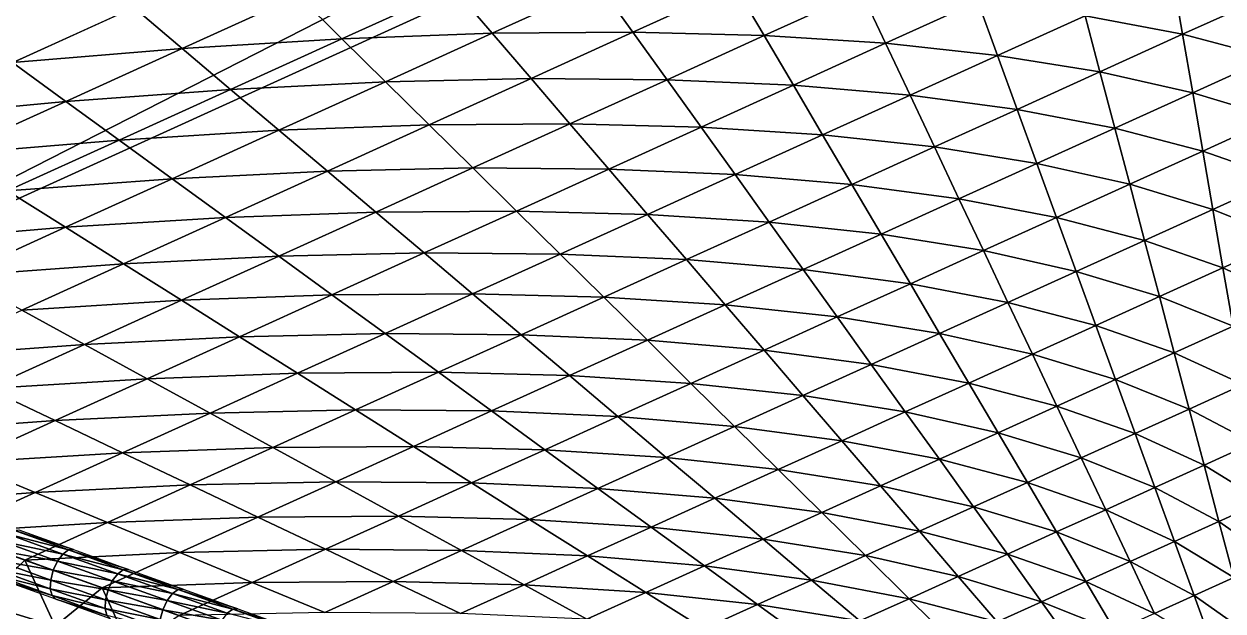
# Model space of a CAD drawing. Header units: metres. Extents: x -32.6 to 43.8, y -33.1 to 27.7.
# Drawn here: x -6.47 to -0.99, y 2.98 to 5.66 of the extents above; entities that cross this region are included whole.
import ezdxf

# ---------------------------------------------------------------- set-up
doc = ezdxf.new("R2010")
doc.units = ezdxf.units.M
for name, color, linetype in [('HREBENACE', 1, 'CONTINUOUS'), ('MANSARDA', 4, 'CONTINUOUS'), ('STRECHA_SEVER', 7, 'CONTINUOUS'), ('STRECHA_ZAPAD', 2, 'CONTINUOUS'), ('ZDIVO', 6, 'CONTINUOUS')]:
    doc.layers.add(name, color=color, linetype=linetype)

msp = doc.modelspace()

# ---------------------------------------------------------------- linework, layer by layer
at = {"layer": 'HREBENACE'}
for points in [[(-6.5409, 3.3288, 8.9316), (-6.5153, 3.3472, 8.8971), (-6.2652, 3.2572, 9.0349)], [(-6.5153, 3.3472, 8.8971), (-6.4923, 3.3486, 8.8563), (-6.2422, 3.2586, 8.9941)], [(-6.5153, 3.3472, 8.8971), (-6.2422, 3.2586, 8.9941), (-6.2652, 3.2572, 9.0349)], [(-6.5849, 3.2544, 8.9628), (-6.5654, 3.2962, 8.9547), (-6.3153, 3.2062, 9.0926)], [(-6.5654, 3.2962, 8.9547), (-6.5409, 3.3288, 8.9316), (-6.2908, 3.2387, 9.0695)], [(-6.5654, 3.2962, 8.9547), (-6.2908, 3.2387, 9.0695), (-6.3153, 3.2062, 9.0926)], [(-6.5409, 3.3288, 8.9316), (-6.2652, 3.2572, 9.0349), (-6.2908, 3.2387, 9.0695)], [(-6.5965, 3.2098, 8.9547), (-6.5849, 3.2544, 8.9628), (-6.3348, 3.1644, 9.1007)], [(-6.5849, 3.2544, 8.9628), (-6.3153, 3.2062, 9.0926), (-6.3348, 3.1644, 9.1007)], [(-6.3153, 3.2062, 9.0926), (-6.2908, 3.2387, 9.0695), (-6.0407, 3.1487, 9.2073)], [(-6.2908, 3.2387, 9.0695), (-6.2652, 3.2572, 9.0349), (-6.015, 3.1671, 9.1728)], [(-6.2908, 3.2387, 9.0695), (-6.015, 3.1671, 9.1728), (-6.0407, 3.1487, 9.2073)], [(-6.2652, 3.2572, 9.0349), (-6.2422, 3.2586, 8.9941), (-5.992, 3.1685, 9.132)], [(-6.2652, 3.2572, 9.0349), (-5.992, 3.1685, 9.132), (-6.015, 3.1671, 9.1728)], [(-6.5984, 3.1691, 8.9316), (-6.5965, 3.2098, 8.9547), (-6.3464, 3.1198, 9.0926)], [(-6.5965, 3.2098, 8.9547), (-6.3348, 3.1644, 9.1007), (-6.3464, 3.1198, 9.0926)], [(-6.3348, 3.1644, 9.1007), (-6.3153, 3.2062, 9.0926), (-6.0652, 3.1161, 9.2304)], [(-6.3153, 3.2062, 9.0926), (-6.0407, 3.1487, 9.2073), (-6.0652, 3.1161, 9.2304)], [(-6.5904, 3.1386, 8.8971), (-6.5984, 3.1691, 8.9316), (-6.3483, 3.0791, 9.0695)], [(-6.5984, 3.1691, 8.9316), (-6.3464, 3.1198, 9.0926), (-6.3483, 3.0791, 9.0695)], [(-6.5736, 3.1228, 8.8563), (-6.5904, 3.1386, 8.8971), (-6.3403, 3.0485, 9.0349)], [(-6.5904, 3.1386, 8.8971), (-6.3483, 3.0791, 9.0695), (-6.3403, 3.0485, 9.0349)], [(-6.5736, 3.1228, 8.8563), (-6.3403, 3.0485, 9.0349), (-6.3235, 3.0328, 8.9941)], [(-6.3464, 3.1198, 9.0926), (-6.3348, 3.1644, 9.1007), (-6.0847, 3.0743, 9.2385)], [(-6.3348, 3.1644, 9.1007), (-6.0652, 3.1161, 9.2304), (-6.0847, 3.0743, 9.2385)], [(-6.0652, 3.1161, 9.2304), (-6.0407, 3.1487, 9.2073), (-5.7906, 3.0587, 9.3452)], [(-6.0407, 3.1487, 9.2073), (-6.015, 3.1671, 9.1728), (-5.7649, 3.0771, 9.3106)], [(-6.0407, 3.1487, 9.2073), (-5.7649, 3.0771, 9.3106), (-5.7906, 3.0587, 9.3452)], [(-6.015, 3.1671, 9.1728), (-5.992, 3.1685, 9.132), (-5.7419, 3.0785, 9.2698)], [(-6.015, 3.1671, 9.1728), (-5.7419, 3.0785, 9.2698), (-5.7649, 3.0771, 9.3106)], [(-6.3483, 3.0791, 9.0695), (-6.3464, 3.1198, 9.0926), (-6.0963, 3.0297, 9.2304)], [(-6.3403, 3.0485, 9.0349), (-6.3483, 3.0791, 9.0695), (-6.0982, 2.989, 9.2073)], [(-6.3483, 3.0791, 9.0695), (-6.0963, 3.0297, 9.2304), (-6.0982, 2.989, 9.2073)], [(-6.3464, 3.1198, 9.0926), (-6.0847, 3.0743, 9.2385), (-6.0963, 3.0297, 9.2304)], [(-6.0963, 3.0297, 9.2304), (-6.0847, 3.0743, 9.2385), (-5.8345, 2.9843, 9.3764)], [(-6.0847, 3.0743, 9.2385), (-6.0652, 3.1161, 9.2304), (-5.815, 3.0261, 9.3683)], [(-6.0847, 3.0743, 9.2385), (-5.815, 3.0261, 9.3683), (-5.8345, 2.9843, 9.3764)], [(-6.0652, 3.1161, 9.2304), (-5.7906, 3.0587, 9.3452), (-5.815, 3.0261, 9.3683)], [(-5.7906, 3.0587, 9.3452), (-5.7649, 3.0771, 9.3106), (-5.5148, 2.987, 9.4484)], [(-5.7649, 3.0771, 9.3106), (-5.7419, 3.0785, 9.2698), (-5.4918, 2.9885, 9.4077)], [(-5.7649, 3.0771, 9.3106), (-5.4918, 2.9885, 9.4077), (-5.5148, 2.987, 9.4484)], [(-6.3235, 3.0328, 8.9941), (-6.3403, 3.0485, 9.0349), (-6.0901, 2.9585, 9.1728)], [(-6.3403, 3.0485, 9.0349), (-6.0982, 2.989, 9.2073), (-6.0901, 2.9585, 9.1728)], [(-6.3235, 3.0328, 8.9941), (-6.0901, 2.9585, 9.1728), (-6.0733, 2.9427, 9.132)], [(-6.0982, 2.989, 9.2073), (-6.0963, 3.0297, 9.2304), (-5.8461, 2.9397, 9.3683)], [(-6.0963, 3.0297, 9.2304), (-5.8345, 2.9843, 9.3764), (-5.8461, 2.9397, 9.3683)], [(-5.8345, 2.9843, 9.3764), (-5.815, 3.0261, 9.3683), (-5.5649, 2.936, 9.5061)], [(-5.815, 3.0261, 9.3683), (-5.7906, 3.0587, 9.3452), (-5.5404, 2.9686, 9.483)], [(-5.815, 3.0261, 9.3683), (-5.5404, 2.9686, 9.483), (-5.5649, 2.936, 9.5061)], [(-5.7906, 3.0587, 9.3452), (-5.5148, 2.987, 9.4484), (-5.5404, 2.9686, 9.483)], [(-6.0901, 2.9585, 9.1728), (-6.0982, 2.989, 9.2073), (-5.8481, 2.899, 9.3452)], [(-6.0982, 2.989, 9.2073), (-5.8461, 2.9397, 9.3683), (-5.8481, 2.899, 9.3452)], [(-5.8461, 2.9397, 9.3683), (-5.8345, 2.9843, 9.3764), (-5.5844, 2.8943, 9.5142)], [(-5.8345, 2.9843, 9.3764), (-5.5649, 2.936, 9.5061), (-5.5844, 2.8943, 9.5142)], [(-5.5404, 2.9686, 9.483), (-5.5148, 2.987, 9.4484), (-5.2646, 2.897, 9.5863)], [(-5.5148, 2.987, 9.4484), (-5.4918, 2.9885, 9.4077), (-5.2417, 2.8984, 9.5455)], [(-5.5148, 2.987, 9.4484), (-5.2417, 2.8984, 9.5455), (-5.2646, 2.897, 9.5863)]]:
    msp.add_3dface(points, dxfattribs=at)
at = {"layer": 'MANSARDA'}
for points in [[(-8.4393, 3.9782, 4.36), (2.8769, 9.7578, 7.29), (-9.2843, 4.2262, 7.29)], [(-8.4393, 3.9782, 4.36), (2.5058, 8.9567, 4.36), (2.8769, 9.7578, 7.29)], [(-4.1305, -5.4244, 4.36), (-8.4393, 3.9782, 4.36), (-9.2843, 4.2262, 7.29)], [(-4.1305, -5.4244, 4.36), (-9.2843, 4.2262, 7.29), (-4.4968, -6.2212, 7.29)]]:
    msp.add_3dface(points, dxfattribs=at)
at = {"layer": 'STRECHA_SEVER'}
for points in [[(-1.6228, 5.6979, 8.6497), (-1.2232, 5.8794, 8.6497), (-1.1772, 5.6127, 8.8439)], [(-1.2232, 5.8794, 8.6497), (-0.7995, 5.7842, 8.8439), (-1.1772, 5.6127, 8.8439)], [(-5.2156, 5.7895, 7.4842), (-4.5074, 5.8241, 7.6785), (-5.0164, 5.5927, 7.6785)], [(-5.0164, 5.5927, 7.6785), (-4.5074, 5.8241, 7.6785), (-4.33, 5.6174, 7.8727)], [(-4.5074, 5.8241, 7.6785), (-3.8429, 5.8388, 7.8727), (-4.33, 5.6174, 7.8727)], [(-4.33, 5.6174, 7.8727), (-3.8429, 5.8388, 7.8727), (-3.6874, 5.6221, 8.0669)], [(-3.8429, 5.8388, 7.8727), (-3.2222, 5.8336, 8.0669), (-3.6874, 5.6221, 8.0669)], [(-3.6874, 5.6221, 8.0669), (-3.2222, 5.8336, 8.0669), (-3.0886, 5.6068, 8.2612)], [(-3.2222, 5.8336, 8.0669), (-2.6453, 5.8083, 8.2612), (-3.0886, 5.6068, 8.2612)], [(-3.0886, 5.6068, 8.2612), (-2.6453, 5.8083, 8.2612), (-2.5336, 5.5716, 8.4554)], [(-2.6453, 5.8083, 8.2612), (-2.1121, 5.7631, 8.4554), (-2.5336, 5.5716, 8.4554)], [(-5.9676, 5.7348, 7.29), (-5.2156, 5.7895, 7.4842), (-5.7465, 5.548, 7.4842)], [(-5.7465, 5.548, 7.4842), (-5.2156, 5.7895, 7.4842), (-5.0164, 5.5927, 7.6785)], [(-2.5336, 5.5716, 8.4554), (-2.1121, 5.7631, 8.4554), (-2.0224, 5.5163, 8.6497)], [(-2.1121, 5.7631, 8.4554), (-1.6228, 5.6979, 8.6497), (-2.0224, 5.5163, 8.6497)], [(-1.1772, 5.6127, 8.8439), (-0.7995, 5.7842, 8.8439), (-0.7754, 5.5075, 9.0381)], [(-6.5204, 5.4834, 7.29), (-5.9676, 5.7348, 7.29), (-5.7465, 5.548, 7.4842)], [(-2.0224, 5.5163, 8.6497), (-1.6228, 5.6979, 8.6497), (-1.5549, 5.4412, 8.8439)], [(-1.6228, 5.6979, 8.6497), (-1.1772, 5.6127, 8.8439), (-1.5549, 5.4412, 8.8439)], [(-5.7465, 5.548, 7.4842), (-5.0164, 5.5927, 7.6785), (-5.5254, 5.3612, 7.6785)], [(-5.5254, 5.3612, 7.6785), (-5.0164, 5.5927, 7.6785), (-4.8171, 5.3959, 7.8727)], [(-5.0164, 5.5927, 7.6785), (-4.33, 5.6174, 7.8727), (-4.8171, 5.3959, 7.8727)], [(-4.8171, 5.3959, 7.8727), (-4.33, 5.6174, 7.8727), (-4.1527, 5.4106, 8.0669)], [(-4.33, 5.6174, 7.8727), (-3.6874, 5.6221, 8.0669), (-4.1527, 5.4106, 8.0669)], [(-4.1527, 5.4106, 8.0669), (-3.6874, 5.6221, 8.0669), (-3.532, 5.4053, 8.2612)], [(-3.6874, 5.6221, 8.0669), (-3.0886, 5.6068, 8.2612), (-3.532, 5.4053, 8.2612)], [(-3.532, 5.4053, 8.2612), (-3.0886, 5.6068, 8.2612), (-2.9551, 5.38, 8.4554)], [(-3.0886, 5.6068, 8.2612), (-2.5336, 5.5716, 8.4554), (-2.9551, 5.38, 8.4554)], [(-1.5549, 5.4412, 8.8439), (-1.1772, 5.6127, 8.8439), (-1.1312, 5.346, 9.0381)], [(-1.1772, 5.6127, 8.8439), (-0.7754, 5.5075, 9.0381), (-1.1312, 5.346, 9.0381)], [(-6.5204, 5.4834, 7.29), (-5.7465, 5.548, 7.4842), (-6.2774, 5.3066, 7.4842)], [(-6.2774, 5.3066, 7.4842), (-5.7465, 5.548, 7.4842), (-5.5254, 5.3612, 7.6785)], [(-2.9551, 5.38, 8.4554), (-2.5336, 5.5716, 8.4554), (-2.4219, 5.3348, 8.6497)], [(-2.5336, 5.5716, 8.4554), (-2.0224, 5.5163, 8.6497), (-2.4219, 5.3348, 8.6497)], [(-7.0732, 5.2319, 7.29), (-6.5204, 5.4834, 7.29), (-6.2774, 5.3066, 7.4842)], [(-2.4219, 5.3348, 8.6497), (-2.0224, 5.5163, 8.6497), (-1.9326, 5.2696, 8.8439)], [(-2.0224, 5.5163, 8.6497), (-1.5549, 5.4412, 8.8439), (-1.9326, 5.2696, 8.8439)], [(-1.1312, 5.346, 9.0381), (-0.7754, 5.5075, 9.0381), (-0.7513, 5.2308, 9.2324)], [(-1.9326, 5.2696, 8.8439), (-1.5549, 5.4412, 8.8439), (-1.487, 5.1844, 9.0381)], [(-1.5549, 5.4412, 8.8439), (-1.1312, 5.346, 9.0381), (-1.487, 5.1844, 9.0381)], [(-5.5254, 5.3612, 7.6785), (-4.8171, 5.3959, 7.8727), (-5.3043, 5.1744, 7.8727)], [(-5.3043, 5.1744, 7.8727), (-4.8171, 5.3959, 7.8727), (-4.6179, 5.1991, 8.0669)], [(-4.8171, 5.3959, 7.8727), (-4.1527, 5.4106, 8.0669), (-4.6179, 5.1991, 8.0669)], [(-4.6179, 5.1991, 8.0669), (-4.1527, 5.4106, 8.0669), (-3.9753, 5.2038, 8.2612)], [(-4.1527, 5.4106, 8.0669), (-3.532, 5.4053, 8.2612), (-3.9753, 5.2038, 8.2612)], [(-3.9753, 5.2038, 8.2612), (-3.532, 5.4053, 8.2612), (-3.3765, 5.1885, 8.4554)], [(-3.532, 5.4053, 8.2612), (-2.9551, 5.38, 8.4554), (-3.3765, 5.1885, 8.4554)], [(-3.3765, 5.1885, 8.4554), (-2.9551, 5.38, 8.4554), (-2.8215, 5.1533, 8.6497)], [(-2.9551, 5.38, 8.4554), (-2.4219, 5.3348, 8.6497), (-2.8215, 5.1533, 8.6497)], [(-6.2774, 5.3066, 7.4842), (-5.5254, 5.3612, 7.6785), (-6.0344, 5.1297, 7.6785)], [(-6.0344, 5.1297, 7.6785), (-5.5254, 5.3612, 7.6785), (-5.3043, 5.1744, 7.8727)], [(-2.8215, 5.1533, 8.6497), (-2.4219, 5.3348, 8.6497), (-2.3102, 5.0981, 8.8439)], [(-2.4219, 5.3348, 8.6497), (-1.9326, 5.2696, 8.8439), (-2.3102, 5.0981, 8.8439)], [(-1.487, 5.1844, 9.0381), (-1.1312, 5.346, 9.0381), (-1.0852, 5.0793, 9.2324)], [(-1.1312, 5.346, 9.0381), (-0.7513, 5.2308, 9.2324), (-1.0852, 5.0793, 9.2324)], [(-7.0732, 5.2319, 7.29), (-6.2774, 5.3066, 7.4842), (-6.8083, 5.0651, 7.4842)], [(-6.8083, 5.0651, 7.4842), (-6.2774, 5.3066, 7.4842), (-6.0344, 5.1297, 7.6785)], [(-2.3102, 5.0981, 8.8439), (-1.9326, 5.2696, 8.8439), (-1.8428, 5.0229, 9.0381)], [(-1.9326, 5.2696, 8.8439), (-1.487, 5.1844, 9.0381), (-1.8428, 5.0229, 9.0381)], [(-4.6179, 5.1991, 8.0669), (-3.9753, 5.2038, 8.2612), (-4.4187, 5.0023, 8.2612)], [(-4.4187, 5.0023, 8.2612), (-3.9753, 5.2038, 8.2612), (-3.798, 4.997, 8.4554)], [(-3.9753, 5.2038, 8.2612), (-3.3765, 5.1885, 8.4554), (-3.798, 4.997, 8.4554)], [(-1.0852, 5.0793, 9.2324), (-0.7513, 5.2308, 9.2324), (-0.7271, 4.9541, 9.4266)], [(-6.0344, 5.1297, 7.6785), (-5.3043, 5.1744, 7.8727), (-5.7914, 4.9529, 7.8727)], [(-5.7914, 4.9529, 7.8727), (-5.3043, 5.1744, 7.8727), (-5.0831, 4.9876, 8.0669)], [(-5.3043, 5.1744, 7.8727), (-4.6179, 5.1991, 8.0669), (-5.0831, 4.9876, 8.0669)], [(-5.0831, 4.9876, 8.0669), (-4.6179, 5.1991, 8.0669), (-4.4187, 5.0023, 8.2612)], [(-3.798, 4.997, 8.4554), (-3.3765, 5.1885, 8.4554), (-3.2211, 4.9718, 8.6497)], [(-3.3765, 5.1885, 8.4554), (-2.8215, 5.1533, 8.6497), (-3.2211, 4.9718, 8.6497)], [(-3.2211, 4.9718, 8.6497), (-2.8215, 5.1533, 8.6497), (-2.6879, 4.9265, 8.8439)], [(-2.8215, 5.1533, 8.6497), (-2.3102, 5.0981, 8.8439), (-2.6879, 4.9265, 8.8439)], [(-1.8428, 5.0229, 9.0381), (-1.487, 5.1844, 9.0381), (-1.4191, 4.9277, 9.2324)], [(-1.487, 5.1844, 9.0381), (-1.0852, 5.0793, 9.2324), (-1.4191, 4.9277, 9.2324)], [(-6.8083, 5.0651, 7.4842), (-6.0344, 5.1297, 7.6785), (-6.5434, 4.8983, 7.6785)], [(-6.5434, 4.8983, 7.6785), (-6.0344, 5.1297, 7.6785), (-5.7914, 4.9529, 7.8727)], [(-2.6879, 4.9265, 8.8439), (-2.3102, 5.0981, 8.8439), (-2.1986, 4.8613, 9.0381)], [(-2.3102, 5.0981, 8.8439), (-1.8428, 5.0229, 9.0381), (-2.1986, 4.8613, 9.0381)], [(-1.4191, 4.9277, 9.2324), (-1.0852, 5.0793, 9.2324), (-1.0391, 4.8126, 9.4266)], [(-1.0852, 5.0793, 9.2324), (-0.7271, 4.9541, 9.4266), (-1.0391, 4.8126, 9.4266)], [(-5.7914, 4.9529, 7.8727), (-5.0831, 4.9876, 8.0669), (-5.5484, 4.7761, 8.0669)], [(-5.5484, 4.7761, 8.0669), (-5.0831, 4.9876, 8.0669), (-4.862, 4.8008, 8.2612)], [(-5.0831, 4.9876, 8.0669), (-4.4187, 5.0023, 8.2612), (-4.862, 4.8008, 8.2612)], [(-4.862, 4.8008, 8.2612), (-4.4187, 5.0023, 8.2612), (-4.2194, 4.8055, 8.4554)], [(-4.4187, 5.0023, 8.2612), (-3.798, 4.997, 8.4554), (-4.2194, 4.8055, 8.4554)], [(-4.2194, 4.8055, 8.4554), (-3.798, 4.997, 8.4554), (-3.6206, 4.7902, 8.6497)], [(-3.798, 4.997, 8.4554), (-3.2211, 4.9718, 8.6497), (-3.6206, 4.7902, 8.6497)], [(-2.1986, 4.8613, 9.0381), (-1.8428, 5.0229, 9.0381), (-1.753, 4.7762, 9.2324)], [(-1.8428, 5.0229, 9.0381), (-1.4191, 4.9277, 9.2324), (-1.753, 4.7762, 9.2324)], [(-6.5434, 4.8983, 7.6785), (-5.7914, 4.9529, 7.8727), (-6.2785, 4.7315, 7.8727)], [(-6.2785, 4.7315, 7.8727), (-5.7914, 4.9529, 7.8727), (-5.5484, 4.7761, 8.0669)], [(-3.6206, 4.7902, 8.6497), (-3.2211, 4.9718, 8.6497), (-3.0656, 4.755, 8.8439)], [(-3.2211, 4.9718, 8.6497), (-2.6879, 4.9265, 8.8439), (-3.0656, 4.755, 8.8439)], [(-1.0391, 4.8126, 9.4266), (-0.7271, 4.9541, 9.4266), (-0.703, 4.6775, 9.6208)], [(-7.0524, 4.6668, 7.6785), (-6.5434, 4.8983, 7.6785), (-6.2785, 4.7315, 7.8727)], [(-3.0656, 4.755, 8.8439), (-2.6879, 4.9265, 8.8439), (-2.5543, 4.6998, 9.0381)], [(-2.6879, 4.9265, 8.8439), (-2.1986, 4.8613, 9.0381), (-2.5543, 4.6998, 9.0381)], [(-1.753, 4.7762, 9.2324), (-1.4191, 4.9277, 9.2324), (-1.3512, 4.671, 9.4266)], [(-1.4191, 4.9277, 9.2324), (-1.0391, 4.8126, 9.4266), (-1.3512, 4.671, 9.4266)], [(-2.5543, 4.6998, 9.0381), (-2.1986, 4.8613, 9.0381), (-2.0869, 4.6246, 9.2324)], [(-2.1986, 4.8613, 9.0381), (-1.753, 4.7762, 9.2324), (-2.0869, 4.6246, 9.2324)], [(-6.2785, 4.7315, 7.8727), (-5.5484, 4.7761, 8.0669), (-6.0136, 4.5646, 8.0669)], [(-6.0136, 4.5646, 8.0669), (-5.5484, 4.7761, 8.0669), (-5.3054, 4.5993, 8.2612)], [(-5.5484, 4.7761, 8.0669), (-4.862, 4.8008, 8.2612), (-5.3054, 4.5993, 8.2612)], [(-5.3054, 4.5993, 8.2612), (-4.862, 4.8008, 8.2612), (-4.6409, 4.614, 8.4554)], [(-4.862, 4.8008, 8.2612), (-4.2194, 4.8055, 8.4554), (-4.6409, 4.614, 8.4554)], [(-4.6409, 4.614, 8.4554), (-4.2194, 4.8055, 8.4554), (-4.0202, 4.6087, 8.6497)], [(-4.2194, 4.8055, 8.4554), (-3.6206, 4.7902, 8.6497), (-4.0202, 4.6087, 8.6497)], [(-4.0202, 4.6087, 8.6497), (-3.6206, 4.7902, 8.6497), (-3.4433, 4.5835, 8.8439)], [(-3.6206, 4.7902, 8.6497), (-3.0656, 4.755, 8.8439), (-3.4433, 4.5835, 8.8439)], [(-2.0869, 4.6246, 9.2324), (-1.753, 4.7762, 9.2324), (-1.6632, 4.5294, 9.4266)], [(-1.753, 4.7762, 9.2324), (-1.3512, 4.671, 9.4266), (-1.6632, 4.5294, 9.4266)], [(-1.3512, 4.671, 9.4266), (-1.0391, 4.8126, 9.4266), (-0.9931, 4.5459, 9.6208)], [(-1.0391, 4.8126, 9.4266), (-0.703, 4.6775, 9.6208), (-0.9931, 4.5459, 9.6208)], [(-7.0524, 4.6668, 7.6785), (-6.2785, 4.7315, 7.8727), (-6.7656, 4.51, 7.8727)], [(-6.7656, 4.51, 7.8727), (-6.2785, 4.7315, 7.8727), (-6.0136, 4.5646, 8.0669)], [(-3.4433, 4.5835, 8.8439), (-3.0656, 4.755, 8.8439), (-2.9101, 4.5382, 9.0381)], [(-3.0656, 4.755, 8.8439), (-2.5543, 4.6998, 9.0381), (-2.9101, 4.5382, 9.0381)], [(-2.9101, 4.5382, 9.0381), (-2.5543, 4.6998, 9.0381), (-2.4208, 4.473, 9.2324)], [(-2.5543, 4.6998, 9.0381), (-2.0869, 4.6246, 9.2324), (-2.4208, 4.473, 9.2324)], [(-1.6632, 4.5294, 9.4266), (-1.3512, 4.671, 9.4266), (-1.2833, 4.4143, 9.6208)], [(-1.3512, 4.671, 9.4266), (-0.9931, 4.5459, 9.6208), (-1.2833, 4.4143, 9.6208)], [(-0.9931, 4.5459, 9.6208), (-0.703, 4.6775, 9.6208), (-0.6789, 4.4008, 9.8151)], [(-5.3054, 4.5993, 8.2612), (-4.6409, 4.614, 8.4554), (-5.0623, 4.4225, 8.4554)], [(-5.0623, 4.4225, 8.4554), (-4.6409, 4.614, 8.4554), (-4.4198, 4.4272, 8.6497)], [(-4.6409, 4.614, 8.4554), (-4.0202, 4.6087, 8.6497), (-4.4198, 4.4272, 8.6497)], [(-4.4198, 4.4272, 8.6497), (-4.0202, 4.6087, 8.6497), (-3.821, 4.4119, 8.8439)], [(-4.0202, 4.6087, 8.6497), (-3.4433, 4.5835, 8.8439), (-3.821, 4.4119, 8.8439)], [(-2.4208, 4.473, 9.2324), (-2.0869, 4.6246, 9.2324), (-1.9752, 4.3879, 9.4266)], [(-2.0869, 4.6246, 9.2324), (-1.6632, 4.5294, 9.4266), (-1.9752, 4.3879, 9.4266)], [(-6.7656, 4.51, 7.8727), (-6.0136, 4.5646, 8.0669), (-6.4788, 4.3531, 8.0669)], [(-6.4788, 4.3531, 8.0669), (-6.0136, 4.5646, 8.0669), (-5.7487, 4.3978, 8.2612)], [(-6.0136, 4.5646, 8.0669), (-5.3054, 4.5993, 8.2612), (-5.7487, 4.3978, 8.2612)], [(-5.7487, 4.3978, 8.2612), (-5.3054, 4.5993, 8.2612), (-5.0623, 4.4225, 8.4554)], [(-3.821, 4.4119, 8.8439), (-3.4433, 4.5835, 8.8439), (-3.2659, 4.3767, 9.0381)], [(-3.4433, 4.5835, 8.8439), (-2.9101, 4.5382, 9.0381), (-3.2659, 4.3767, 9.0381)], [(-1.2833, 4.4143, 9.6208), (-0.9931, 4.5459, 9.6208), (-0.9471, 4.2792, 9.8151)], [(-0.9931, 4.5459, 9.6208), (-0.6789, 4.4008, 9.8151), (-0.9471, 4.2792, 9.8151)], [(-3.2659, 4.3767, 9.0381), (-2.9101, 4.5382, 9.0381), (-2.7547, 4.3215, 9.2324)], [(-2.9101, 4.5382, 9.0381), (-2.4208, 4.473, 9.2324), (-2.7547, 4.3215, 9.2324)], [(-1.9752, 4.3879, 9.4266), (-1.6632, 4.5294, 9.4266), (-1.5734, 4.2827, 9.6208)], [(-1.6632, 4.5294, 9.4266), (-1.2833, 4.4143, 9.6208), (-1.5734, 4.2827, 9.6208)], [(-2.7547, 4.3215, 9.2324), (-2.4208, 4.473, 9.2324), (-2.2872, 4.2463, 9.4266)], [(-2.4208, 4.473, 9.2324), (-1.9752, 4.3879, 9.4266), (-2.2872, 4.2463, 9.4266)], [(-6.4788, 4.3531, 8.0669), (-5.7487, 4.3978, 8.2612), (-6.192, 4.1963, 8.2612)], [(-6.192, 4.1963, 8.2612), (-5.7487, 4.3978, 8.2612), (-5.4838, 4.231, 8.4554)], [(-5.7487, 4.3978, 8.2612), (-5.0623, 4.4225, 8.4554), (-5.4838, 4.231, 8.4554)], [(-5.4838, 4.231, 8.4554), (-5.0623, 4.4225, 8.4554), (-4.8193, 4.2457, 8.6497)], [(-5.0623, 4.4225, 8.4554), (-4.4198, 4.4272, 8.6497), (-4.8193, 4.2457, 8.6497)], [(-4.8193, 4.2457, 8.6497), (-4.4198, 4.4272, 8.6497), (-4.1986, 4.2404, 8.8439)], [(-4.4198, 4.4272, 8.6497), (-3.821, 4.4119, 8.8439), (-4.1986, 4.2404, 8.8439)], [(-4.1986, 4.2404, 8.8439), (-3.821, 4.4119, 8.8439), (-3.6217, 4.2151, 9.0381)], [(-3.821, 4.4119, 8.8439), (-3.2659, 4.3767, 9.0381), (-3.6217, 4.2151, 9.0381)], [(-2.2872, 4.2463, 9.4266), (-1.9752, 4.3879, 9.4266), (-1.8635, 4.1511, 9.6208)], [(-1.9752, 4.3879, 9.4266), (-1.5734, 4.2827, 9.6208), (-1.8635, 4.1511, 9.6208)], [(-1.5734, 4.2827, 9.6208), (-1.2833, 4.4143, 9.6208), (-1.2153, 4.1576, 9.8151)], [(-1.2833, 4.4143, 9.6208), (-0.9471, 4.2792, 9.8151), (-1.2153, 4.1576, 9.8151)], [(-6.9441, 4.1416, 8.0669), (-6.4788, 4.3531, 8.0669), (-6.192, 4.1963, 8.2612)], [(-3.6217, 4.2151, 9.0381), (-3.2659, 4.3767, 9.0381), (-3.0886, 4.1699, 9.2324)], [(-3.2659, 4.3767, 9.0381), (-2.7547, 4.3215, 9.2324), (-3.0886, 4.1699, 9.2324)], [(-3.0886, 4.1699, 9.2324), (-2.7547, 4.3215, 9.2324), (-2.5992, 4.1047, 9.4266)], [(-2.7547, 4.3215, 9.2324), (-2.2872, 4.2463, 9.4266), (-2.5992, 4.1047, 9.4266)], [(-1.8635, 4.1511, 9.6208), (-1.5734, 4.2827, 9.6208), (-1.4836, 4.036, 9.8151)], [(-1.5734, 4.2827, 9.6208), (-1.2153, 4.1576, 9.8151), (-1.4836, 4.036, 9.8151)], [(-1.2153, 4.1576, 9.8151), (-0.9471, 4.2792, 9.8151), (-0.9011, 4.0125, 10.0093)], [(-6.192, 4.1963, 8.2612), (-5.4838, 4.231, 8.4554), (-5.9053, 4.0395, 8.4554)], [(-5.9053, 4.0395, 8.4554), (-5.4838, 4.231, 8.4554), (-5.2189, 4.0641, 8.6497)], [(-5.4838, 4.231, 8.4554), (-4.8193, 4.2457, 8.6497), (-5.2189, 4.0641, 8.6497)], [(-5.2189, 4.0641, 8.6497), (-4.8193, 4.2457, 8.6497), (-4.5763, 4.0689, 8.8439)], [(-4.8193, 4.2457, 8.6497), (-4.1986, 4.2404, 8.8439), (-4.5763, 4.0689, 8.8439)], [(-4.5763, 4.0689, 8.8439), (-4.1986, 4.2404, 8.8439), (-3.9775, 4.0536, 9.0381)], [(-4.1986, 4.2404, 8.8439), (-3.6217, 4.2151, 9.0381), (-3.9775, 4.0536, 9.0381)], [(-2.5992, 4.1047, 9.4266), (-2.2872, 4.2463, 9.4266), (-2.1536, 4.0195, 9.6208)], [(-2.2872, 4.2463, 9.4266), (-1.8635, 4.1511, 9.6208), (-2.1536, 4.0195, 9.6208)], [(-6.9441, 4.1416, 8.0669), (-6.192, 4.1963, 8.2612), (-6.6354, 3.9948, 8.2612)], [(-6.6354, 3.9948, 8.2612), (-6.192, 4.1963, 8.2612), (-5.9053, 4.0395, 8.4554)], [(-3.9775, 4.0536, 9.0381), (-3.6217, 4.2151, 9.0381), (-3.4225, 4.0183, 9.2324)], [(-3.6217, 4.2151, 9.0381), (-3.0886, 4.1699, 9.2324), (-3.4225, 4.0183, 9.2324)], [(-3.4225, 4.0183, 9.2324), (-3.0886, 4.1699, 9.2324), (-2.9112, 3.9631, 9.4266)], [(-3.0886, 4.1699, 9.2324), (-2.5992, 4.1047, 9.4266), (-2.9112, 3.9631, 9.4266)], [(-2.1536, 4.0195, 9.6208), (-1.8635, 4.1511, 9.6208), (-1.7518, 3.9144, 9.8151)], [(-1.8635, 4.1511, 9.6208), (-1.4836, 4.036, 9.8151), (-1.7518, 3.9144, 9.8151)], [(-1.4836, 4.036, 9.8151), (-1.2153, 4.1576, 9.8151), (-1.1474, 3.9008, 10.0093)], [(-1.2153, 4.1576, 9.8151), (-0.9011, 4.0125, 10.0093), (-1.1474, 3.9008, 10.0093)], [(-5.9053, 4.0395, 8.4554), (-5.2189, 4.0641, 8.6497), (-5.6185, 3.8826, 8.6497)], [(-5.6185, 3.8826, 8.6497), (-5.2189, 4.0641, 8.6497), (-4.954, 3.8973, 8.8439)], [(-5.2189, 4.0641, 8.6497), (-4.5763, 4.0689, 8.8439), (-4.954, 3.8973, 8.8439)], [(-4.954, 3.8973, 8.8439), (-4.5763, 4.0689, 8.8439), (-4.3333, 3.892, 9.0381)], [(-4.5763, 4.0689, 8.8439), (-3.9775, 4.0536, 9.0381), (-4.3333, 3.892, 9.0381)], [(-4.3333, 3.892, 9.0381), (-3.9775, 4.0536, 9.0381), (-3.7564, 3.8668, 9.2324)], [(-3.9775, 4.0536, 9.0381), (-3.4225, 4.0183, 9.2324), (-3.7564, 3.8668, 9.2324)], [(-2.9112, 3.9631, 9.4266), (-2.5992, 4.1047, 9.4266), (-2.4438, 3.8879, 9.6208)], [(-2.5992, 4.1047, 9.4266), (-2.1536, 4.0195, 9.6208), (-2.4438, 3.8879, 9.6208)], [(-6.6354, 3.9948, 8.2612), (-5.9053, 4.0395, 8.4554), (-6.3267, 3.8479, 8.4554)], [(-6.3267, 3.8479, 8.4554), (-5.9053, 4.0395, 8.4554), (-5.6185, 3.8826, 8.6497)], [(-3.7564, 3.8668, 9.2324), (-3.4225, 4.0183, 9.2324), (-3.2233, 3.8216, 9.4266)], [(-3.4225, 4.0183, 9.2324), (-2.9112, 3.9631, 9.4266), (-3.2233, 3.8216, 9.4266)], [(-2.4438, 3.8879, 9.6208), (-2.1536, 4.0195, 9.6208), (-2.0201, 3.7928, 9.8151)], [(-2.1536, 4.0195, 9.6208), (-1.7518, 3.9144, 9.8151), (-2.0201, 3.7928, 9.8151)], [(-1.7518, 3.9144, 9.8151), (-1.4836, 4.036, 9.8151), (-1.3938, 3.7892, 10.0093)], [(-1.4836, 4.036, 9.8151), (-1.1474, 3.9008, 10.0093), (-1.3938, 3.7892, 10.0093)], [(-1.1474, 3.9008, 10.0093), (-0.9011, 4.0125, 10.0093), (-0.8551, 3.7458, 10.2035)], [(-7.0787, 3.7933, 8.2612), (-6.6354, 3.9948, 8.2612), (-6.3267, 3.8479, 8.4554)], [(-3.2233, 3.8216, 9.4266), (-2.9112, 3.9631, 9.4266), (-2.7339, 3.7564, 9.6208)], [(-2.9112, 3.9631, 9.4266), (-2.4438, 3.8879, 9.6208), (-2.7339, 3.7564, 9.6208)], [(-5.6185, 3.8826, 8.6497), (-4.954, 3.8973, 8.8439), (-5.3317, 3.7258, 8.8439)], [(-5.3317, 3.7258, 8.8439), (-4.954, 3.8973, 8.8439), (-4.6891, 3.7305, 9.0381)], [(-4.954, 3.8973, 8.8439), (-4.3333, 3.892, 9.0381), (-4.6891, 3.7305, 9.0381)], [(-4.6891, 3.7305, 9.0381), (-4.3333, 3.892, 9.0381), (-4.0903, 3.7152, 9.2324)], [(-4.3333, 3.892, 9.0381), (-3.7564, 3.8668, 9.2324), (-4.0903, 3.7152, 9.2324)], [(-2.7339, 3.7564, 9.6208), (-2.4438, 3.8879, 9.6208), (-2.2883, 3.6712, 9.8151)], [(-2.4438, 3.8879, 9.6208), (-2.0201, 3.7928, 9.8151), (-2.2883, 3.6712, 9.8151)], [(-2.0201, 3.7928, 9.8151), (-1.7518, 3.9144, 9.8151), (-1.6401, 3.6776, 10.0093)], [(-1.7518, 3.9144, 9.8151), (-1.3938, 3.7892, 10.0093), (-1.6401, 3.6776, 10.0093)], [(-1.3938, 3.7892, 10.0093), (-1.1474, 3.9008, 10.0093), (-1.0795, 3.6441, 10.2035)], [(-1.1474, 3.9008, 10.0093), (-0.8551, 3.7458, 10.2035), (-1.0795, 3.6441, 10.2035)], [(-7.0787, 3.7933, 8.2612), (-6.3267, 3.8479, 8.4554), (-6.7482, 3.6564, 8.4554)], [(-6.7482, 3.6564, 8.4554), (-6.3267, 3.8479, 8.4554), (-6.018, 3.7011, 8.6497)], [(-6.3267, 3.8479, 8.4554), (-5.6185, 3.8826, 8.6497), (-6.018, 3.7011, 8.6497)], [(-6.018, 3.7011, 8.6497), (-5.6185, 3.8826, 8.6497), (-5.3317, 3.7258, 8.8439)], [(-4.0903, 3.7152, 9.2324), (-3.7564, 3.8668, 9.2324), (-3.5353, 3.68, 9.4266)], [(-3.7564, 3.8668, 9.2324), (-3.2233, 3.8216, 9.4266), (-3.5353, 3.68, 9.4266)], [(-3.5353, 3.68, 9.4266), (-3.2233, 3.8216, 9.4266), (-3.024, 3.6248, 9.6208)], [(-3.2233, 3.8216, 9.4266), (-2.7339, 3.7564, 9.6208), (-3.024, 3.6248, 9.6208)], [(-2.2883, 3.6712, 9.8151), (-2.0201, 3.7928, 9.8151), (-1.8865, 3.566, 10.0093)], [(-2.0201, 3.7928, 9.8151), (-1.6401, 3.6776, 10.0093), (-1.8865, 3.566, 10.0093)], [(-1.6401, 3.6776, 10.0093), (-1.3938, 3.7892, 10.0093), (-1.304, 3.5425, 10.2035)], [(-1.3938, 3.7892, 10.0093), (-1.0795, 3.6441, 10.2035), (-1.304, 3.5425, 10.2035)], [(-6.018, 3.7011, 8.6497), (-5.3317, 3.7258, 8.8439), (-5.7094, 3.5542, 8.8439)], [(-5.7094, 3.5542, 8.8439), (-5.3317, 3.7258, 8.8439), (-5.0449, 3.5689, 9.0381)], [(-5.3317, 3.7258, 8.8439), (-4.6891, 3.7305, 9.0381), (-5.0449, 3.5689, 9.0381)], [(-5.0449, 3.5689, 9.0381), (-4.6891, 3.7305, 9.0381), (-4.4242, 3.5637, 9.2324)], [(-4.6891, 3.7305, 9.0381), (-4.0903, 3.7152, 9.2324), (-4.4242, 3.5637, 9.2324)], [(-3.024, 3.6248, 9.6208), (-2.7339, 3.7564, 9.6208), (-2.5565, 3.5496, 9.8151)], [(-2.7339, 3.7564, 9.6208), (-2.2883, 3.6712, 9.8151), (-2.5565, 3.5496, 9.8151)], [(-1.0795, 3.6441, 10.2035), (-0.8551, 3.7458, 10.2035), (-0.809, 3.479, 10.3978)], [(-6.7482, 3.6564, 8.4554), (-6.018, 3.7011, 8.6497), (-6.4176, 3.5196, 8.6497)], [(-6.4176, 3.5196, 8.6497), (-6.018, 3.7011, 8.6497), (-5.7094, 3.5542, 8.8439)], [(-4.4242, 3.5637, 9.2324), (-4.0903, 3.7152, 9.2324), (-3.8473, 3.5384, 9.4266)], [(-4.0903, 3.7152, 9.2324), (-3.5353, 3.68, 9.4266), (-3.8473, 3.5384, 9.4266)], [(-3.8473, 3.5384, 9.4266), (-3.5353, 3.68, 9.4266), (-3.3142, 3.4932, 9.6208)], [(-3.5353, 3.68, 9.4266), (-3.024, 3.6248, 9.6208), (-3.3142, 3.4932, 9.6208)], [(-2.5565, 3.5496, 9.8151), (-2.2883, 3.6712, 9.8151), (-2.1328, 3.4544, 10.0093)], [(-2.2883, 3.6712, 9.8151), (-1.8865, 3.566, 10.0093), (-2.1328, 3.4544, 10.0093)], [(-1.8865, 3.566, 10.0093), (-1.6401, 3.6776, 10.0093), (-1.5285, 3.4409, 10.2035)], [(-1.6401, 3.6776, 10.0093), (-1.304, 3.5425, 10.2035), (-1.5285, 3.4409, 10.2035)], [(-7.1696, 3.4649, 8.4554), (-6.7482, 3.6564, 8.4554), (-6.4176, 3.5196, 8.6497)], [(-3.3142, 3.4932, 9.6208), (-3.024, 3.6248, 9.6208), (-2.8248, 3.428, 9.8151)], [(-3.024, 3.6248, 9.6208), (-2.5565, 3.5496, 9.8151), (-2.8248, 3.428, 9.8151)], [(-1.304, 3.5425, 10.2035), (-1.0795, 3.6441, 10.2035), (-1.0116, 3.3874, 10.3978)], [(-1.0795, 3.6441, 10.2035), (-0.809, 3.479, 10.3978), (-1.0116, 3.3874, 10.3978)], [(-5.7094, 3.5542, 8.8439), (-5.0449, 3.5689, 9.0381), (-5.4007, 3.4074, 9.0381)], [(-5.4007, 3.4074, 9.0381), (-5.0449, 3.5689, 9.0381), (-4.7581, 3.4121, 9.2324)], [(-5.0449, 3.5689, 9.0381), (-4.4242, 3.5637, 9.2324), (-4.7581, 3.4121, 9.2324)], [(-4.7581, 3.4121, 9.2324), (-4.4242, 3.5637, 9.2324), (-4.1593, 3.3968, 9.4266)], [(-4.4242, 3.5637, 9.2324), (-3.8473, 3.5384, 9.4266), (-4.1593, 3.3968, 9.4266)], [(-2.1328, 3.4544, 10.0093), (-1.8865, 3.566, 10.0093), (-1.7529, 3.3393, 10.2035)], [(-1.8865, 3.566, 10.0093), (-1.5285, 3.4409, 10.2035), (-1.7529, 3.3393, 10.2035)], [(-7.1696, 3.4649, 8.4554), (-6.4176, 3.5196, 8.6497), (-6.8172, 3.338, 8.6497)], [(-6.8172, 3.338, 8.6497), (-6.4176, 3.5196, 8.6497), (-6.087, 3.3827, 8.8439)], [(-6.4176, 3.5196, 8.6497), (-5.7094, 3.5542, 8.8439), (-6.087, 3.3827, 8.8439)], [(-6.087, 3.3827, 8.8439), (-5.7094, 3.5542, 8.8439), (-5.4007, 3.4074, 9.0381)], [(-4.1593, 3.3968, 9.4266), (-3.8473, 3.5384, 9.4266), (-3.6043, 3.3616, 9.6208)], [(-3.8473, 3.5384, 9.4266), (-3.3142, 3.4932, 9.6208), (-3.6043, 3.3616, 9.6208)], [(-2.8248, 3.428, 9.8151), (-2.5565, 3.5496, 9.8151), (-2.3792, 3.3428, 10.0093)], [(-2.5565, 3.5496, 9.8151), (-2.1328, 3.4544, 10.0093), (-2.3792, 3.3428, 10.0093)], [(-1.5285, 3.4409, 10.2035), (-1.304, 3.5425, 10.2035), (-1.2142, 3.2958, 10.3978)], [(-1.304, 3.5425, 10.2035), (-1.0116, 3.3874, 10.3978), (-1.2142, 3.2958, 10.3978)], [(-3.6043, 3.3616, 9.6208), (-3.3142, 3.4932, 9.6208), (-3.093, 3.3064, 9.8151)], [(-3.3142, 3.4932, 9.6208), (-2.8248, 3.428, 9.8151), (-3.093, 3.3064, 9.8151)], [(-2.3792, 3.3428, 10.0093), (-2.1328, 3.4544, 10.0093), (-1.9774, 3.2376, 10.2035)], [(-2.1328, 3.4544, 10.0093), (-1.7529, 3.3393, 10.2035), (-1.9774, 3.2376, 10.2035)], [(-1.0116, 3.3874, 10.3978), (-0.809, 3.479, 10.3978), (-0.763, 3.2123, 10.592)], [(-6.087, 3.3827, 8.8439), (-5.4007, 3.4074, 9.0381), (-5.7565, 3.2458, 9.0381)], [(-5.7565, 3.2458, 9.0381), (-5.4007, 3.4074, 9.0381), (-5.092, 3.2605, 9.2324)], [(-5.4007, 3.4074, 9.0381), (-4.7581, 3.4121, 9.2324), (-5.092, 3.2605, 9.2324)], [(-5.092, 3.2605, 9.2324), (-4.7581, 3.4121, 9.2324), (-4.4713, 3.2553, 9.4266)], [(-4.7581, 3.4121, 9.2324), (-4.1593, 3.3968, 9.4266), (-4.4713, 3.2553, 9.4266)], [(-4.4713, 3.2553, 9.4266), (-4.1593, 3.3968, 9.4266), (-3.8944, 3.23, 9.6208)], [(-4.1593, 3.3968, 9.4266), (-3.6043, 3.3616, 9.6208), (-3.8944, 3.23, 9.6208)], [(-3.093, 3.3064, 9.8151), (-2.8248, 3.428, 9.8151), (-2.6256, 3.2312, 10.0093)], [(-2.8248, 3.428, 9.8151), (-2.3792, 3.3428, 10.0093), (-2.6256, 3.2312, 10.0093)], [(-1.7529, 3.3393, 10.2035), (-1.5285, 3.4409, 10.2035), (-1.4168, 3.2041, 10.3978)], [(-1.5285, 3.4409, 10.2035), (-1.2142, 3.2958, 10.3978), (-1.4168, 3.2041, 10.3978)], [(-6.8172, 3.338, 8.6497), (-6.087, 3.3827, 8.8439), (-6.4647, 3.2112, 8.8439)], [(-6.4647, 3.2112, 8.8439), (-6.087, 3.3827, 8.8439), (-5.7565, 3.2458, 9.0381)], [(-3.8944, 3.23, 9.6208), (-3.6043, 3.3616, 9.6208), (-3.3613, 3.1848, 9.8151)], [(-3.6043, 3.3616, 9.6208), (-3.093, 3.3064, 9.8151), (-3.3613, 3.1848, 9.8151)], [(-2.6256, 3.2312, 10.0093), (-2.3792, 3.3428, 10.0093), (-2.2019, 3.136, 10.2035)], [(-2.3792, 3.3428, 10.0093), (-1.9774, 3.2376, 10.2035), (-2.2019, 3.136, 10.2035)], [(-1.2142, 3.2958, 10.3978), (-1.0116, 3.3874, 10.3978), (-0.9437, 3.1307, 10.592)], [(-1.0116, 3.3874, 10.3978), (-0.763, 3.2123, 10.592), (-0.9437, 3.1307, 10.592)], [(-3.3613, 3.1848, 9.8151), (-3.093, 3.3064, 9.8151), (-2.8719, 3.1196, 10.0093)], [(-3.093, 3.3064, 9.8151), (-2.6256, 3.2312, 10.0093), (-2.8719, 3.1196, 10.0093)], [(-1.9774, 3.2376, 10.2035), (-1.7529, 3.3393, 10.2035), (-1.6194, 3.1125, 10.3978)], [(-1.7529, 3.3393, 10.2035), (-1.4168, 3.2041, 10.3978), (-1.6194, 3.1125, 10.3978)], [(-1.4168, 3.2041, 10.3978), (-1.2142, 3.2958, 10.3978), (-1.1244, 3.049, 10.592)], [(-1.2142, 3.2958, 10.3978), (-0.9437, 3.1307, 10.592), (-1.1244, 3.049, 10.592)], [(-6.4647, 3.2112, 8.8439), (-5.7565, 3.2458, 9.0381), (-6.1123, 3.0843, 9.0381)], [(-6.1123, 3.0843, 9.0381), (-5.7565, 3.2458, 9.0381), (-5.4259, 3.109, 9.2324)], [(-5.7565, 3.2458, 9.0381), (-5.092, 3.2605, 9.2324), (-5.4259, 3.109, 9.2324)], [(-5.4259, 3.109, 9.2324), (-5.092, 3.2605, 9.2324), (-4.7833, 3.1137, 9.4266)], [(-5.092, 3.2605, 9.2324), (-4.4713, 3.2553, 9.4266), (-4.7833, 3.1137, 9.4266)], [(-4.7833, 3.1137, 9.4266), (-4.4713, 3.2553, 9.4266), (-4.1845, 3.0984, 9.6208)], [(-4.4713, 3.2553, 9.4266), (-3.8944, 3.23, 9.6208), (-4.1845, 3.0984, 9.6208)], [(-2.8719, 3.1196, 10.0093), (-2.6256, 3.2312, 10.0093), (-2.4263, 3.0344, 10.2035)], [(-2.6256, 3.2312, 10.0093), (-2.2019, 3.136, 10.2035), (-2.4263, 3.0344, 10.2035)], [(-2.2019, 3.136, 10.2035), (-1.9774, 3.2376, 10.2035), (-1.8219, 3.0209, 10.3978)], [(-1.9774, 3.2376, 10.2035), (-1.6194, 3.1125, 10.3978), (-1.8219, 3.0209, 10.3978)], [(-4.1845, 3.0984, 9.6208), (-3.8944, 3.23, 9.6208), (-3.6295, 3.0632, 9.8151)], [(-3.8944, 3.23, 9.6208), (-3.3613, 3.1848, 9.8151), (-3.6295, 3.0632, 9.8151)], [(-3.6295, 3.0632, 9.8151), (-3.3613, 3.1848, 9.8151), (-3.1183, 3.008, 10.0093)], [(-3.3613, 3.1848, 9.8151), (-2.8719, 3.1196, 10.0093), (-3.1183, 3.008, 10.0093)], [(-1.6194, 3.1125, 10.3978), (-1.4168, 3.2041, 10.3978), (-1.3051, 2.9674, 10.592)], [(-1.4168, 3.2041, 10.3978), (-1.1244, 3.049, 10.592), (-1.3051, 2.9674, 10.592)], [(-2.4263, 3.0344, 10.2035), (-2.2019, 3.136, 10.2035), (-2.0245, 2.9292, 10.3978)], [(-2.2019, 3.136, 10.2035), (-1.8219, 3.0209, 10.3978), (-2.0245, 2.9292, 10.3978)], [(-1.1244, 3.049, 10.592), (-0.9437, 3.1307, 10.592), (-0.8758, 2.874, 10.7863)], [(-6.1123, 3.0843, 9.0381), (-5.4259, 3.109, 9.2324), (-5.7598, 2.9574, 9.2324)], [(-5.7598, 2.9574, 9.2324), (-5.4259, 3.109, 9.2324), (-5.0954, 2.9721, 9.4266)], [(-5.4259, 3.109, 9.2324), (-4.7833, 3.1137, 9.4266), (-5.0954, 2.9721, 9.4266)], [(-5.0954, 2.9721, 9.4266), (-4.7833, 3.1137, 9.4266), (-4.4747, 2.9668, 9.6208)], [(-4.7833, 3.1137, 9.4266), (-4.1845, 3.0984, 9.6208), (-4.4747, 2.9668, 9.6208)], [(-4.4747, 2.9668, 9.6208), (-4.1845, 3.0984, 9.6208), (-3.8978, 2.9416, 9.8151)], [(-4.1845, 3.0984, 9.6208), (-3.6295, 3.0632, 9.8151), (-3.8978, 2.9416, 9.8151)], [(-3.1183, 3.008, 10.0093), (-2.8719, 3.1196, 10.0093), (-2.6508, 2.9328, 10.2035)], [(-2.8719, 3.1196, 10.0093), (-2.4263, 3.0344, 10.2035), (-2.6508, 2.9328, 10.2035)], [(-1.8219, 3.0209, 10.3978), (-1.6194, 3.1125, 10.3978), (-1.4858, 2.8858, 10.592)], [(-1.6194, 3.1125, 10.3978), (-1.3051, 2.9674, 10.592), (-1.4858, 2.8858, 10.592)], [(-3.8978, 2.9416, 9.8151), (-3.6295, 3.0632, 9.8151), (-3.3646, 2.8964, 10.0093)], [(-3.6295, 3.0632, 9.8151), (-3.1183, 3.008, 10.0093), (-3.3646, 2.8964, 10.0093)], [(-2.6508, 2.9328, 10.2035), (-2.4263, 3.0344, 10.2035), (-2.2271, 2.8376, 10.3978)], [(-2.4263, 3.0344, 10.2035), (-2.0245, 2.9292, 10.3978), (-2.2271, 2.8376, 10.3978)], [(-2.0245, 2.9292, 10.3978), (-1.8219, 3.0209, 10.3978), (-1.6665, 2.8041, 10.592)], [(-1.8219, 3.0209, 10.3978), (-1.4858, 2.8858, 10.592), (-1.6665, 2.8041, 10.592)], [(-1.3051, 2.9674, 10.592), (-1.1244, 3.049, 10.592), (-1.0346, 2.8023, 10.7863)], [(-1.1244, 3.049, 10.592), (-0.8758, 2.874, 10.7863), (-1.0346, 2.8023, 10.7863)], [(-3.3646, 2.8964, 10.0093), (-3.1183, 3.008, 10.0093), (-2.8752, 2.8311, 10.2035)], [(-3.1183, 3.008, 10.0093), (-2.6508, 2.9328, 10.2035), (-2.8752, 2.8311, 10.2035)]]:
    msp.add_3dface(points, dxfattribs=at)
at = {"layer": 'STRECHA_ZAPAD'}
for points in [[(-6.6688, 3.0143, 8.6497), (-6.8172, 3.338, 8.6497), (-6.4647, 3.2112, 8.8439)], [(-6.6688, 3.0143, 8.6497), (-6.4647, 3.2112, 8.8439), (-6.3262, 2.909, 8.8439)], [(-6.3262, 2.909, 8.8439), (-6.4647, 3.2112, 8.8439), (-6.1123, 3.0843, 9.0381)], [(-6.3262, 2.909, 8.8439), (-6.1123, 3.0843, 9.0381), (-5.9837, 2.8037, 9.0381)], [(-5.9837, 2.8037, 9.0381), (-6.1123, 3.0843, 9.0381), (-5.7598, 2.9574, 9.2324)], [(-6.5204, 2.6905, 8.6497), (-6.6688, 3.0143, 8.6497), (-6.3262, 2.909, 8.8439)]]:
    msp.add_3dface(points, dxfattribs=at)
at = {"layer": 'ZDIVO'}
for points in [[(-8.4393, 3.9782), (2.5058, 8.9567), (2.5058, 8.9567, 4.36)], [(-8.4393, 3.9782), (2.5058, 8.9567, 4.36), (-8.4393, 3.9782, 4.36)], [(-4.1305, -5.4244), (-8.4393, 3.9782), (-8.4393, 3.9782, 4.36)], [(-4.1305, -5.4244), (-8.4393, 3.9782, 4.36), (-4.1305, -5.4244, 4.36)]]:
    msp.add_3dface(points, dxfattribs=at)

doc.saveas('drawing.dxf')
